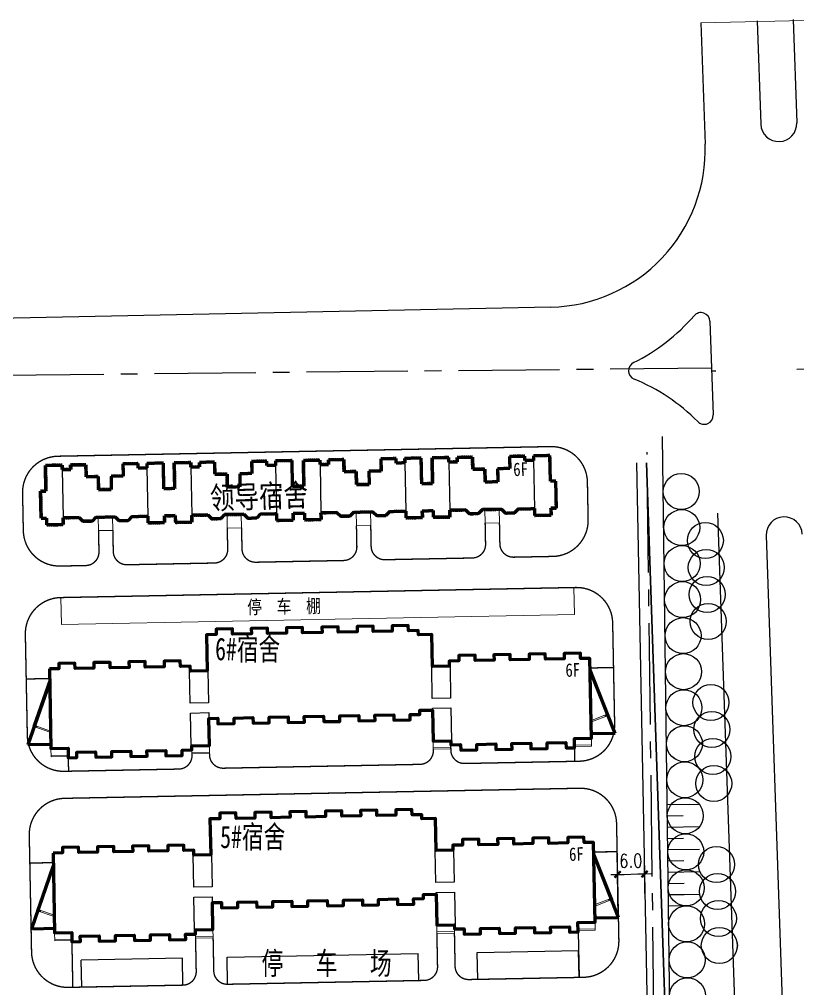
# Model space of a CAD drawing. Extents: x 60102 to 11003895, y 103457 to 3214550.
# Drawn here: x 10192224 to 10365115, y 2985858 to 3201134 of the extents above; entities that cross this region are included whole.
import ezdxf
from ezdxf.enums import TextEntityAlignment as Align

# ---------------------------------------------------------------- set-up
doc = ezdxf.new("R2010")
doc.units = 0
doc.header["$LTSCALE"] = 10
doc.header["$PDMODE"] = 96
for name, pattern in [('CENTER2', [1.125, 0.75, -0.125, 0.125, -0.125]), ('DASH', [0.35, 0.25, -0.1]), ('DOTE', [2.42, 2, -0.2, 0.02, -0.2]), ('HIDDEN', [9.525, 6.35, -3.175]), ('x-ozt-rev$0$CENTER2', [1.125, 0.75, -0.125, 0.125, -0.125]), ('x-ozt-rev$0$HIDDEN', [9.525, 6.35, -3.175])]:
    doc.linetypes.add(name, pattern=pattern)
doc.layers.get('0').update_dxf_attribs({"linetype": 'CONTINUOUS', "lineweight": 0})
doc.layers.get('DEFPOINTS').update_dxf_attribs({"linetype": 'CONTINUOUS'})
for name, color, linetype in [('01', 7, 'CONTINUOUS'), ('x-ozt-rev$0$2', 7, 'CONTINUOUS'), ('x-ozt-rev$0$ZW-景观', 253, 'CONTINUOUS'), ('x-ozt-rev$0$ZW-树', 253, 'CONTINUOUS'), ('x-ozt-rev$0$ZW-道路-中心线', 253, 'x-ozt-rev$0$CENTER2'), ('x-ozt-rev$0$ZW-道路-缘石', 253, 'CONTINUOUS'), ('x-ozt-rev$0$挡墙', 253, 'x-ozt-rev$0$HIDDEN'), ('x-ozt-rev$0$枸架', 253, 'CONTINUOUS'), ('x-ozt-rev$0$树木', 253, 'CONTINUOUS'), ('x-ozt-rev$0$细线', 253, 'CONTINUOUS'), ('ZW-字', 7, 'CONTINUOUS'), ('ZW-树', 8, 'CONTINUOUS'), ('ZW-道路-中心线', 1, 'CENTER2'), ('ZW-道路-缘石', 7, 'CONTINUOUS'), ('尺寸线', 23, 'CONTINUOUS'), ('挡墙', 6, 'HIDDEN'), ('本院设计厂区道路中心', 2, 'DOTE')]:
    doc.layers.add(name, color=color, linetype=linetype)
doc.layers.add('x-ozt-rev$0$6', color=253, linetype='CONTINUOUS', lineweight=60)
doc.layers.add('x-ozt-rev$0$粗线', color=7, linetype='CONTINUOUS', lineweight=60)
doc.styles.add('-宋体', font='')
doc.styles.add('DIM_FONT', font='SIMPLEX.shx', dxfattribs={"width": 0.8})
doc.styles.get("Standard").update_dxf_attribs({"font": 'isocp.shx', "width": 0.707, "height": 10, "bigfont": 'intecad.shx'})
doc.styles.add('x-ozt-rev$0$st', font='', dxfattribs={"width": 0.8})
doc.styles.get('-宋体').set_extended_font_data('SimSun')
doc.styles.get('x-ozt-rev$0$st').set_extended_font_data('SimSun')
doc.linetypes.add('x-ozt-rev$0$FENCELINE2', pattern='A,0.25,-0.1,[132,ltypeshp.shx,S=0.1,R=0,X=-0.1,Y=0],-0.1,1', length=1.45)
doc.dimstyles.new('DIMN1000_M', dxfattribs={"dimscale": 10, "dimtxt": 300, "dimasz": 1, "dimexe": 250, "dimexo": 300, "dimgap": 150, "dimtad": 1, "dimdec": 1, "dimlfac": 0.001, "dimzin": 0, "dimdsep": 46, "dimtxsty": 'DIM_FONT', "dimblk": '_DIMX', "dimcen": 0.09, "dimclrt": 7, "dimadec": 0, "dimazin": 0, "dimtfac": 1, "dimtdec": 0, "dimtix": 1, "dimtmove": 2, "dimatfit": 3, "dimldrblk": '_DIMX', "dimfxl": 1, "dimtolj": 1, "dimtzin": 0, "dimarcsym": 0})

# ---------------------------------------------------------------- blocks, each defined once
blk = doc.blocks.new('A')
at = {"layer": 'ZW-树', "linetype": 'Continuous'}
blk.add_circle((0, 0), 4, dxfattribs=at)
blk = doc.blocks.new('x-ozt-rev$0$A')
at = {"layer": 'x-ozt-rev$0$ZW-树', "linetype": 'Continuous'}
blk.add_circle((0, 0), 4, dxfattribs=at)
blk = doc.blocks.new('_DIMX')
blk.add_line((-150, 0), (150, 0))
at = {"const_width": 50}
blk.add_lwpolyline([(-70, -70), (70, 70)], dxfattribs=at)
blk = doc.blocks.new('*D75')
at = {"layer": 'DEFPOINTS', "color": 0, "lineweight": 0}
for p in [(10331116, 3011321), (10325211, 3006403), (10331210, 3006521)]:
    blk.add_point(p, dxfattribs=at)
at = {"layer": '尺寸线', "color": 0, "lineweight": -2}
for p, q in [((10325201, 3006903), (10325069, 3013703)), ((10331200, 3007021), (10331067, 3013820)), ((10325107, 3011203), (10325097, 3011203)), ((10325117, 3011203), (10331116, 3011321)), ((10331126, 3011321), (10331136, 3011321))]:
    blk.add_line(p, q, dxfattribs=at)
at = {"layer": '尺寸线', "color": 0, "lineweight": -2, "xscale": 10, "yscale": 10, "zscale": 10}
for p, rotation in [((10325117, 3011203), 1.119478537979459), ((10331116, 3011321), 181.1194785379794)]:
    blk.add_blockref('_DIMX', p, dxfattribs=dict(at, rotation=rotation))
at = {"layer": '尺寸线', "color": 7, "insert": (10328058, 3014261), "char_height": 3000, "attachment_point": 5, "rotation": 1.11948, "style": 'DIM_FONT'}
blk.add_mtext('\\A1;6.0 ', dxfattribs=at)

msp = doc.modelspace()

# ---------------------------------------------------------------- linework, layer by layer
at = {"color": 0, "linetype": 'ByBlock'}
for p, q in [((10315548.116, 3068944.827), (10315430.892, 3074943.682)), ((10201569.875, 3066717.57), (10201452.651, 3072716.425)), ((10201569.875, 3066717.57), (10315548.116, 3068944.827)), ((10201569.875, 3066717.57), (10315548.116, 3068944.827)), ((10201569.875, 3066717.57), (10315548.116, 3068944.827)), ((10315548.116, 3068944.827), (10201569.875, 3066717.57))]:
    msp.add_line(p, q, dxfattribs=at)
at = {"color": 0}
for p, q in [((10323224.37, 3046616.183), (10319116.219, 3057076.044)), ((10322835.464, 3046785.748), (10319133.094, 3056212.438)), ((10195246.61, 3044115.36), (10198942.988, 3054727.73)), ((10195628.595, 3044299.989), (10198959.864, 3053864.124)), ((10319344.098, 3045414.499), (10322835.464, 3046785.748)), ((10319350.348, 3045094.645), (10323224.37, 3046616.183)), ((10199177.118, 3042746.332), (10195246.61, 3044115.36)), ((10199170.867, 3043066.186), (10195628.595, 3044299.989)), ((10234430.346, 3039854.449), (10234465.514, 3038054.793)), ((10284140.856, 3040825.846), (10284176.023, 3039026.189)), ((10288057.695, 3040002.213), (10288075.279, 3039102.385)), ((10315544.173, 3039939.214), (10319353.445, 3040013.651)), ((10315550.034, 3039639.271), (10319359.307, 3039713.708)), ((10319324.139, 3041513.365), (10319359.307, 3039713.708)), ((10199247.063, 3039166.93), (10199282.23, 3037367.274)), ((10203085.642, 3037741.654), (10199276.369, 3037667.216)), ((10230548.674, 3038878.425), (10230566.258, 3037978.597)), ((10234459.652, 3038354.735), (10230560.397, 3038278.54)), ((10234465.514, 3038054.793), (10230566.258, 3037978.597)), ((10284170.162, 3039326.132), (10288069.418, 3039402.328)), ((10284176.023, 3039026.189), (10288075.279, 3039102.385)), ((10203091.503, 3037441.711), (10199282.23, 3037367.274)), ((10324023.448, 3005723.99), (10319915.296, 3016183.851)), ((10323634.542, 3005893.554), (10319932.172, 3015320.245)), ((10196045.688, 3003223.167), (10199742.066, 3013835.537)), ((10196427.672, 3003407.796), (10199758.941, 3012971.931)), ((10320143.175, 3004522.306), (10323634.542, 3005893.554)), ((10320149.425, 3004202.452), (10324023.448, 3005723.99)), ((10199976.195, 3001854.138), (10196045.688, 3003223.167)), ((10199969.945, 3002173.992), (10196427.672, 3003407.796)), ((10235229.424, 2998962.256), (10235264.591, 2997162.599)), ((10284939.933, 2999933.653), (10284975.101, 2998133.996)), ((10288856.773, 2999110.02), (10288874.356, 2998210.192)), ((10316343.25, 2999047.021), (10320152.523, 2999121.458)), ((10316349.111, 2998747.078), (10320158.384, 2998821.515)), ((10320123.217, 3000621.172), (10320158.384, 2998821.515)), ((10200046.14, 2998274.737), (10200081.308, 2996475.08)), ((10203884.719, 2996849.46), (10200075.446, 2996775.023)), ((10231347.752, 2997986.232), (10231365.335, 2997086.404)), ((10235258.73, 2997462.542), (10231359.474, 2997386.347)), ((10235264.591, 2997162.599), (10231365.335, 2997086.404)), ((10284969.239, 2998433.939), (10288868.495, 2998510.135)), ((10284975.101, 2998133.996), (10288874.356, 2998210.192)), ((10203890.58, 2996549.518), (10200081.308, 2996475.08))]:
    msp.add_line(p, q, dxfattribs=at)
for points in [[(10267043.617, 3091701.522), (10270223.01, 3091763.651), (10270281.622, 3088764.223), (10267102.229, 3088702.095)], [(10298817.551, 3092322.419), (10295638.158, 3092260.29), (10295696.77, 3089260.863), (10298876.163, 3089322.991)], [(10209754.554, 3090582.032), (10212933.947, 3090644.161), (10212992.559, 3087644.734), (10209813.166, 3087582.605)], [(10238349.095, 3091140.8), (10241528.488, 3091202.929), (10241587.1, 3088203.502), (10238407.707, 3088141.373)]]:
    msp.add_lwpolyline(points, close=True, dxfattribs=at)
at = {"layer": '01', "lineweight": 0}
msp.add_line((10343645.81, 3200378.388), (10376724.573, 3201133.741), dxfattribs=at)
at = {"layer": 'x-ozt-rev$0$2', "color": 0}
msp.add_line((10329332.05, 3102627.099), (10332047.868, 2963647.09), dxfattribs=at)
at = {"layer": 'x-ozt-rev$0$2', "color": 0, "const_width": 300}
for points in [[(10310257.604, 3106248.585), (10200778.19, 3104109.24)], [(10318576.464, 3090007.988), (10318412.376, 3098406.386)], [(10192936.016, 3095954.468), (10193100.13, 3087556.071)], [(10295696.77, 3089260.863), (10295788.596, 3084561.76)], [(10298876.163, 3089322.991), (10298967.989, 3084623.888)], [(10209813.166, 3087582.605), (10209904.992, 3082883.502)], [(10212992.559, 3087644.734), (10213084.385, 3082945.631)], [(10238407.707, 3088141.373), (10238499.533, 3083442.27)], [(10241587.1, 3088203.502), (10241678.926, 3083504.399)], [(10267102.229, 3088702.095), (10267194.055, 3084002.992)], [(10270281.622, 3088764.223), (10270373.448, 3084065.12)], [(10264253.239, 3080944.952), (10244736.965, 3080563.583)], [(10292847.78, 3081503.72), (10273431.487, 3081124.305)], [(10310734.289, 3081853.242), (10302026.028, 3081683.073)], [(10206964.176, 3079825.462), (10201254.901, 3079713.897)], [(10235558.717, 3080384.23), (10216142.424, 3080004.815)], [(10315870.173, 3074952.266), (10201391.663, 3072715.233)], [(10324024.945, 3067110.092), (10324466.489, 3044514.406)], [(10193549.488, 3064560.461), (10193991.032, 3041964.775)], [(10319116.219, 3057076.044), (10324219.072, 3057175.759)], [(10198942.988, 3054727.73), (10193743.616, 3054626.129)], [(10319293.136, 3042411.289), (10324505.563, 3042514.787)], [(10199229.479, 3040066.758), (10194030.107, 3039965.157)], [(10288057.695, 3040002.213), (10288081.14, 3038802.442)], [(10230566.258, 3037978.597), (10230572.119, 3037678.654)], [(10234465.514, 3038054.793), (10234471.375, 3037754.85)], [(10284176.023, 3039026.189), (10284181.885, 3038726.247)], [(10315555.895, 3039339.328), (10315614.507, 3036339.901)], [(10203097.364, 3037141.768), (10203155.976, 3034142.341)], [(10281241.069, 3035668.207), (10237529.414, 3034814.035)], [(10316624.314, 3036359.634), (10291139.18, 3035861.627)], [(10227631.304, 3034620.615), (10202145.804, 3034122.601)], [(10316741.538, 3030360.779), (10202263.028, 3028123.746)], [(10324896.31, 3022518.605), (10325018.149, 3016283.566)], [(10194420.854, 3019968.974), (10194542.693, 3013733.936)], [(10319819.142, 3016181.972), (10325018.149, 3016283.566)], [(10325018.149, 3016283.566), (10325404.288, 2996523.209)], [(10199618.261, 3013845.134), (10194542.693, 3013733.936)], [(10194542.693, 3013733.936), (10194928.832, 2993973.579)], [(10320105.633, 3001521), (10325304.641, 3001622.594)], [(10200028.557, 2999174.565), (10194829.184, 2999072.964)], [(10231365.335, 2997086.404), (10231509.919, 2989687.458)], [(10235264.591, 2997162.599), (10235409.174, 2989763.654)], [(10284975.101, 2998133.996), (10285119.684, 2990735.05)], [(10288874.356, 2998210.192), (10289018.94, 2990811.246)], [(10203896.442, 2996249.575), (10204093.776, 2986151.144)], [(10292076.979, 2987870.43), (10317562.114, 2988368.437)], [(10203083.604, 2986131.404), (10228569.103, 2986629.418)], [(10238467.214, 2986822.838), (10282178.869, 2987677.011)]]:
    msp.add_lwpolyline(points, dxfattribs=at)
for points in [[(10318412.376, 3098406.386, 0.4142144868), (10310257.604, 3106248.585)], [(10200778.19, 3104109.24, 0.4142135624), (10192936.016, 3095954.468)], [(10310734.289, 3081853.242, 0.4142126379), (10318576.464, 3090007.988)], [(10193100.13, 3087556.071, 0.4142135624), (10201254.901, 3079713.897)], [(10206964.176, 3079825.462, 0.4142135624), (10209904.992, 3082883.502)], [(10213084.385, 3082945.631, 0.4142135624), (10216142.424, 3080004.815)], [(10235558.717, 3080384.23, 0.4142135624), (10238499.533, 3083442.27)], [(10241678.926, 3083504.399, 0.4142135624), (10244736.965, 3080563.583)], [(10264253.239, 3080944.952, 0.4142135624), (10267194.055, 3084002.992)], [(10270373.448, 3084065.12, 0.4142135624), (10273431.487, 3081124.305)], [(10292847.78, 3081503.72, 0.4142135624), (10295788.596, 3084561.76)], [(10298967.989, 3084623.888, 0.4142135624), (10302026.028, 3081683.073)], [(10324024.945, 3067110.092, 0.4142135624), (10315870.173, 3074952.266)], [(10201391.663, 3072715.233, 0.4142135624), (10193549.488, 3064560.461)], [(10316624.314, 3036359.634, 0.4142135624), (10324466.489, 3044514.406)], [(10193991.032, 3041964.775, 0.4142135624), (10202145.804, 3034122.601)], [(10227631.304, 3034620.615, 0.4142135624), (10230572.119, 3037678.654)], [(10234471.375, 3037754.85, 0.4142135624), (10237529.414, 3034814.035)], [(10281241.069, 3035668.207, 0.4142135624), (10284181.885, 3038726.247)], [(10288081.14, 3038802.442, 0.4142135624), (10291139.18, 3035861.627)], [(10324896.31, 3022518.605, 0.4142135624), (10316741.538, 3030360.779)], [(10324896.31, 3022518.605, 0.4142135624), (10316741.538, 3030360.779)], [(10202263.028, 3028123.746, 0.4142135624), (10194420.854, 3019968.974)], [(10317562.114, 2988368.437, 0.4142135624), (10325404.288, 2996523.209)], [(10194928.832, 2993973.579, 0.4142135624), (10203083.604, 2986131.404)], [(10282178.869, 2987677.011, 0.4142135624), (10285119.684, 2990735.05)], [(10289018.94, 2990811.246, 0.4142135624), (10292076.979, 2987870.43)], [(10228569.103, 2986629.418, 0.4142135624), (10231509.919, 2989687.458)], [(10235409.174, 2989763.654, 0.4142135624), (10238467.214, 2986822.838)]]:
    msp.add_lwpolyline(points, format="xyb", dxfattribs=at)
at = {"layer": 'x-ozt-rev$0$6', "color": 0, "linetype": 'x-ozt-rev$0$FENCELINE2', "lineweight": 30, "ltscale": 300}
msp.add_line((10336136.046, 2968727.932), (10331511.013, 3102674.422), dxfattribs=at)
at = {"layer": 'x-ozt-rev$0$ZW-景观', "color": 0, "linetype": 'Continuous'}
msp.add_line((10337742.324, 2896758.283), (10335115.721, 3108521.256), dxfattribs=at)
at = {"layer": 'x-ozt-rev$0$ZW-道路-中心线', "color": 0, "ltscale": 3000}
msp.add_line((10334502.181, 2875786.268), (10331659.399, 3104978.116), dxfattribs=at)
at = {"layer": 'x-ozt-rev$0$ZW-道路-缘石', "color": 0}
msp.add_line((10354430.308, 2888082.666), (10347407.653, 3091470.899), dxfattribs=at)
at = {"layer": 'x-ozt-rev$0$挡墙', "color": 0, "linetype": 'Continuous'}
for p, q in [((10343130.284, 3026763.401), (10336131.241, 3026647.667)), ((10339672.096, 3024205.876), (10336172.574, 3024148.009)), ((10343212.951, 3021764.085), (10336213.908, 3021648.351)), ((10339754.763, 3019206.559), (10336255.241, 3019148.692)), ((10343295.618, 3016764.768), (10336296.575, 3016649.034)), ((10339837.43, 3014207.243), (10336337.909, 3014149.376)), ((10343378.285, 3011765.452), (10336379.242, 3011649.717)), ((10339920.097, 3009207.926), (10336420.576, 3009150.059)), ((10343460.953, 3006766.135), (10336461.909, 3006650.401)), ((10340002.765, 3004208.61), (10336503.243, 3004150.743))]:
    msp.add_line(p, q, dxfattribs=at)
at = {"layer": 'x-ozt-rev$0$挡墙', "color": 0, "linetype": 'Continuous', "const_width": 200, "flags": 128}
msp.add_lwpolyline([(10337742.324, 2896758.283), (10335696.453, 3061701.323)], dxfattribs=at)
at = {"layer": 'x-ozt-rev$0$枸架', "color": 0}
for p, q in [((10259016.06, 3102246.698), (10259225.11, 3091548.74)), ((10277832.468, 3102614.39), (10278041.518, 3091916.433)), ((10287610.601, 3102805.466), (10287819.651, 3092107.508)), ((10306427.009, 3103173.158), (10306636.059, 3092475.201)), ((10201726.997, 3101127.208), (10201936.047, 3090429.25)), ((10220543.405, 3101494.901), (10220752.455, 3090796.943)), ((10230321.538, 3101685.976), (10230530.588, 3090988.018)), ((10249137.946, 3102053.669), (10249346.996, 3091355.711))]:
    msp.add_line(p, q, dxfattribs=at)
for points in [[(10283816.927, 3057402.681), (10287896.148, 3057482.394), (10288034.473, 3050403.745), (10283955.251, 3050324.033)], [(10230027.196, 3056351.572), (10234106.417, 3056431.284), (10234244.742, 3049352.636), (10230165.52, 3049272.923)], [(10230208.502, 3047073.343), (10234287.724, 3047153.056), (10234430.346, 3039854.449), (10230351.125, 3039774.737)], [(10283998.234, 3048124.452), (10288077.455, 3048204.165), (10288220.077, 3040905.558), (10284140.856, 3040825.846)], [(10284616.004, 3016510.488), (10288695.226, 3016590.2), (10288833.55, 3009511.552), (10284754.329, 3009431.839)], [(10230826.273, 3015459.379), (10234905.494, 3015539.091), (10235043.819, 3008460.443), (10230964.598, 3008380.73)], [(10231007.58, 3006181.15), (10235086.801, 3006260.863), (10235229.424, 2998962.256), (10231150.202, 2998882.544)], [(10284797.311, 3007232.259), (10288876.532, 3007311.972), (10289019.155, 3000013.365), (10284939.933, 2999933.653)]]:
    msp.add_lwpolyline(points, close=True, dxfattribs=at)
at = {"layer": 'x-ozt-rev$0$树木', "color": 0}
for p, q in [((10325018.149, 3016283.566), (10319819.142, 3016181.972)), ((10319819.142, 3016181.972), (10324023.448, 3005723.99)), ((10325271.304, 3001726.157), (10325018.149, 3016283.566)), ((10324023.448, 3005723.99), (10323744.213, 3005614.319)), ((10323744.213, 3005614.319), (10325271.304, 3001726.157))]:
    msp.add_line(p, q, dxfattribs=at)
at = {"layer": 'x-ozt-rev$0$粗线', "color": 0}
for p, q in [((10198018.164, 3102054.924), (10201707.46, 3102127.017)), ((10201707.46, 3102127.017), (10201726.997, 3101127.208)), ((10203617.095, 3102164.333), (10207006.448, 3102230.565)), ((10203636.633, 3101164.524), (10203617.095, 3102164.333)), ((10207006.448, 3102230.565), (10207059.199, 3099531.08)), ((10215224.879, 3102391.162), (10218614.232, 3102457.393)), ((10215224.879, 3102391.162), (10215277.63, 3099691.677)), ((10218633.77, 3101457.584), (10218614.232, 3102457.393)), ((10224213.163, 3102566.803), (10220523.868, 3102494.71)), ((10220523.868, 3102494.71), (10220543.405, 3101494.901)), ((10224324.526, 3096867.891), (10224213.163, 3102566.803)), ((10226612.705, 3102613.692), (10230302.001, 3102685.785)), ((10226724.068, 3096914.78), (10226612.705, 3102613.692)), ((10230302.001, 3102685.785), (10230321.538, 3101685.976)), ((10235600.989, 3102789.333), (10232211.636, 3102723.101)), ((10232231.174, 3101723.292), (10232211.636, 3102723.101)), ((10235600.989, 3102789.333), (10235653.74, 3100089.848)), ((10243819.42, 3102949.93), (10247208.773, 3103016.161)), ((10243819.42, 3102949.93), (10243872.171, 3100250.445)), ((10247228.311, 3102016.352), (10247208.773, 3103016.161)), ((10252807.704, 3103125.571), (10249118.409, 3103053.478)), ((10249118.409, 3103053.478), (10249137.946, 3102053.669)), ((10252919.067, 3097426.659), (10252807.704, 3103125.571)), ((10255307.227, 3103174.414), (10258996.523, 3103246.507)), ((10255418.59, 3097475.502), (10255307.227, 3103174.414)), ((10258996.523, 3103246.507), (10259016.06, 3102246.698)), ((10259016.06, 3102246.698), (10260925.696, 3102284.014)), ((10260906.158, 3103283.823), (10264295.511, 3103350.055)), ((10260925.696, 3102284.014), (10260906.158, 3103283.823)), ((10264295.511, 3103350.055), (10264348.262, 3100650.57)), ((10272513.942, 3103510.652), (10275903.295, 3103576.883)), ((10272513.942, 3103510.652), (10272566.693, 3100811.167)), ((10275922.833, 3102577.074), (10275903.295, 3103576.883)), ((10277832.468, 3102614.39), (10275922.833, 3102577.074)), ((10281502.226, 3103686.292), (10277812.931, 3103614.2)), ((10277812.931, 3103614.2), (10277832.468, 3102614.39)), ((10281613.589, 3097987.38), (10281502.226, 3103686.292)), ((10283901.768, 3103733.182), (10287591.064, 3103805.275)), ((10284013.131, 3098034.27), (10283901.768, 3103733.182)), ((10287591.064, 3103805.275), (10287610.601, 3102805.466)), ((10287610.601, 3102805.466), (10289520.237, 3102842.782)), ((10289500.699, 3103842.591), (10292890.052, 3103908.823)), ((10289520.237, 3102842.782), (10289500.699, 3103842.591)), ((10292890.052, 3103908.823), (10292942.803, 3101209.338)), ((10301108.483, 3104069.42), (10304497.836, 3104135.651)), ((10301108.483, 3104069.42), (10301161.234, 3101369.935)), ((10304517.374, 3103135.842), (10304497.836, 3104135.651)), ((10306427.009, 3103173.158), (10304517.374, 3103135.842)), ((10310096.767, 3104245.06), (10306407.472, 3104172.968)), ((10306407.472, 3104172.968), (10306427.009, 3103173.158)), ((10310208.13, 3098546.148), (10310096.767, 3104245.06)), ((10198129.527, 3096356.012), (10198018.164, 3102054.924)), ((10201726.997, 3101127.208), (10203636.633, 3101164.524)), ((10220543.405, 3101494.901), (10218633.77, 3101457.584)), ((10230321.538, 3101685.976), (10232231.174, 3101723.292)), ((10235653.74, 3100089.848), (10238353.225, 3100142.599)), ((10238353.225, 3100142.599), (10238410.078, 3097233.155)), ((10243872.171, 3100250.445), (10241172.687, 3100197.694)), ((10241172.687, 3100197.694), (10241229.54, 3097288.25)), ((10249137.946, 3102053.669), (10247228.311, 3102016.352)), ((10264348.262, 3100650.57), (10267047.747, 3100703.321)), ((10267047.747, 3100703.321), (10267104.6, 3097793.876)), ((10272566.693, 3100811.167), (10269867.208, 3100758.416)), ((10269867.208, 3100758.416), (10269924.062, 3097848.972)), ((10292942.803, 3101209.338), (10295642.288, 3101262.089)), ((10295642.288, 3101262.089), (10295699.141, 3098352.644)), ((10301161.234, 3101369.935), (10298461.75, 3101317.184)), ((10298461.75, 3101317.184), (10298518.603, 3098407.74)), ((10207059.199, 3099531.08), (10209758.684, 3099583.831)), ((10209758.684, 3099583.831), (10209815.537, 3096674.386)), ((10215277.63, 3099691.677), (10212578.145, 3099638.926)), ((10212578.145, 3099638.926), (10212634.999, 3096729.482)), ((10267104.6, 3097793.876), (10269924.062, 3097848.972)), ((10281613.589, 3097987.38), (10284013.131, 3098034.27)), ((10298518.603, 3098407.74), (10295699.141, 3098352.644)), ((10311407.901, 3098569.593), (10310208.13, 3098546.148)), ((10311525.125, 3092570.738), (10311407.901, 3098569.593)), ((10196929.756, 3096332.567), (10198129.527, 3096356.012)), ((10197046.98, 3090333.713), (10196929.756, 3096332.567)), ((10209815.537, 3096674.386), (10212634.999, 3096729.482)), ((10226724.068, 3096914.78), (10224324.526, 3096867.891)), ((10241229.54, 3097288.25), (10238410.078, 3097233.155)), ((10252919.067, 3097426.659), (10255418.59, 3097475.502)), ((10253036.291, 3091427.804), (10255535.814, 3091476.647)), ((10253036.291, 3091427.804), (10253065.597, 3089928.09)), ((10255535.814, 3091476.647), (10255565.12, 3089976.933)), ((10262766.738, 3091617.947), (10259225.11, 3091548.74)), ((10259225.11, 3091548.74), (10259254.416, 3090049.026)), ((10262766.738, 3091617.947), (10263643.376, 3090774.913)), ((10266501.416, 3091690.927), (10265658.383, 3090814.289)), ((10266501.416, 3091690.927), (10270765.211, 3091774.246)), ((10270765.211, 3091774.246), (10271641.849, 3090931.212)), ((10274499.889, 3091847.225), (10273656.856, 3090970.588)), ((10274499.889, 3091847.225), (10278041.518, 3091916.433)), ((10278041.518, 3091916.433), (10278070.824, 3090416.719)), ((10281730.813, 3091988.526), (10284130.355, 3092035.415)), ((10281730.813, 3091988.526), (10281760.119, 3090488.812)), ((10284130.355, 3092035.415), (10284159.661, 3090535.701)), ((10291361.279, 3092176.715), (10287819.651, 3092107.508)), ((10287819.651, 3092107.508), (10287848.957, 3090607.794)), ((10291361.279, 3092176.715), (10292237.917, 3091333.681)), ((10294252.924, 3091373.057), (10292237.917, 3091333.681)), ((10295095.957, 3092249.695), (10294252.924, 3091373.057)), ((10299359.752, 3092333.014), (10295095.957, 3092249.695)), ((10299359.752, 3092333.014), (10300236.39, 3091489.98)), ((10300236.39, 3091489.98), (10302251.397, 3091529.356)), ((10303094.43, 3092405.994), (10302251.397, 3091529.356)), ((10303094.43, 3092405.994), (10306636.059, 3092475.201)), ((10306636.059, 3092475.201), (10306665.365, 3090975.487)), ((10311525.125, 3092570.738), (10310325.354, 3092547.294)), ((10310325.354, 3092547.294), (10310354.66, 3091047.58)), ((10197046.98, 3090333.713), (10198246.751, 3090357.157)), ((10198246.751, 3090357.157), (10198276.057, 3088857.444)), ((10205477.675, 3090498.457), (10201936.047, 3090429.25)), ((10201936.047, 3090429.25), (10201965.353, 3088929.536)), ((10205477.675, 3090498.457), (10206354.313, 3089655.424)), ((10208369.319, 3089694.799), (10206354.313, 3089655.424)), ((10209212.353, 3090571.437), (10208369.319, 3089694.799)), ((10209212.353, 3090571.437), (10213476.148, 3090654.756)), ((10213476.148, 3090654.756), (10214352.786, 3089811.722)), ((10214352.786, 3089811.722), (10216367.792, 3089851.098)), ((10217210.826, 3090727.736), (10216367.792, 3089851.098)), ((10217210.826, 3090727.736), (10220752.455, 3090796.943)), ((10220752.455, 3090796.943), (10220781.761, 3089297.229)), ((10224471.056, 3089369.322), (10220781.761, 3089297.229)), ((10226841.292, 3090915.925), (10224441.75, 3090869.036)), ((10224441.75, 3090869.036), (10224471.056, 3089369.322)), ((10226841.292, 3090915.925), (10226870.598, 3089416.212)), ((10230559.894, 3089488.304), (10226870.598, 3089416.212)), ((10234072.216, 3091057.225), (10230530.588, 3090988.018)), ((10230530.588, 3090988.018), (10230559.894, 3089488.304)), ((10234072.216, 3091057.225), (10234948.854, 3090214.192)), ((10236963.861, 3090253.567), (10234948.854, 3090214.192)), ((10237806.894, 3091130.205), (10236963.861, 3090253.567)), ((10242070.689, 3091213.524), (10237806.894, 3091130.205)), ((10242070.689, 3091213.524), (10242947.327, 3090370.49)), ((10242947.327, 3090370.49), (10244962.334, 3090409.866)), ((10245805.367, 3091286.504), (10244962.334, 3090409.866)), ((10245805.367, 3091286.504), (10249346.996, 3091355.711)), ((10249346.996, 3091355.711), (10249376.302, 3089855.997)), ((10253065.597, 3089928.09), (10249376.302, 3089855.997)), ((10259254.416, 3090049.026), (10255565.12, 3089976.933)), ((10265658.383, 3090814.289), (10263643.376, 3090774.913)), ((10271641.849, 3090931.212), (10273656.856, 3090970.588)), ((10281760.119, 3090488.812), (10278070.824, 3090416.719)), ((10287848.957, 3090607.794), (10284159.661, 3090535.701)), ((10310354.66, 3091047.58), (10306665.365, 3090975.487)), ((10201965.353, 3088929.536), (10198276.057, 3088857.444)), ((10319133.094, 3056212.438), (10324472.226, 3042618.35)), ((10194155.891, 3040071.829), (10198959.864, 3053864.124)), ((10322835.464, 3046785.748), (10322556.229, 3046676.077)), ((10322665.894, 3046396.857), (10322556.229, 3046676.077)), ((10322945.135, 3046506.512), (10322665.894, 3046396.857)), ((10322945.135, 3046506.512), (10322835.464, 3046785.748)), ((10195530.116, 3044016.613), (10195628.779, 3044299.925)), ((10195813.229, 3043918.02), (10195530.116, 3044016.613)), ((10195628.779, 3044299.925), (10195911.892, 3044201.332)), ((10195911.892, 3044201.332), (10195813.229, 3043918.02)), ((10324192.991, 3042508.679), (10319402.71, 3042415.072)), ((10324362.379, 3042897.498), (10324083.336, 3042787.921)), ((10324083.336, 3042787.921), (10324193.006, 3042508.685)), ((10324472.226, 3042618.35), (10324192.991, 3042508.679)), ((10324193.006, 3042508.685), (10324472.029, 3042618.272)), ((10324472.035, 3042618.257), (10324362.379, 3042897.498)), ((10194439.198, 3039973.151), (10194155.891, 3040071.829)), ((10194156.085, 3040071.744), (10194254.748, 3040355.056)), ((10194439.198, 3039973.151), (10194156.085, 3040071.744)), ((10194254.748, 3040355.056), (10194537.861, 3040256.463)), ((10194537.861, 3040256.463), (10194439.198, 3039973.151)), ((10199229.479, 3040066.758), (10194439.198, 3039973.151)), ((10319932.172, 3015320.245), (10325271.304, 3001726.157)), ((10194954.969, 2999179.636), (10199758.941, 3012971.931)), ((10323634.542, 3005893.554), (10323355.307, 3005783.884)), ((10323464.971, 3005504.664), (10323355.307, 3005783.884)), ((10323744.213, 3005614.319), (10323464.971, 3005504.664)), ((10323744.213, 3005614.319), (10323634.542, 3005893.554)), ((10196329.194, 3003124.42), (10196427.856, 3003407.732)), ((10196612.306, 3003025.827), (10196329.194, 3003124.42)), ((10196427.856, 3003407.732), (10196710.969, 3003309.139)), ((10196710.969, 3003309.139), (10196612.306, 3003025.827)), ((10324992.068, 3001616.486), (10320201.787, 3001522.879)), ((10325161.457, 3002005.305), (10324882.413, 3001895.727)), ((10324882.413, 3001895.727), (10324992.084, 3001616.492)), ((10325271.304, 3001726.157), (10324992.068, 3001616.486)), ((10324992.084, 3001616.492), (10325271.106, 3001726.079)), ((10325271.112, 3001726.064), (10325161.457, 3002005.305)), ((10195238.275, 2999080.958), (10194954.969, 2999179.636)), ((10194955.162, 2999179.551), (10195053.825, 2999462.863)), ((10195238.275, 2999080.958), (10194955.162, 2999179.551)), ((10195053.825, 2999462.863), (10195336.938, 2999364.27)), ((10195336.938, 2999364.27), (10195238.275, 2999080.958)), ((10200028.557, 2999174.565), (10195238.275, 2999080.958))]:
    msp.add_line(p, q, dxfattribs=at)
at = {"layer": 'x-ozt-rev$0$粗线', "color": 0, "linetype": 'DASH'}
msp.add_lwpolyline([(10311407.901, 3098569.593), (10310208.13, 3098546.148), (10310096.767, 3104245.06), (10306407.472, 3104172.968), (10306427.009, 3103173.158), (10304517.374, 3103135.842), (10304497.836, 3104135.651), (10301108.483, 3104069.42), (10301161.234, 3101369.935), (10298461.75, 3101317.184), (10298518.603, 3098407.74), (10295699.141, 3098352.644), (10295642.288, 3101262.089), (10292942.803, 3101209.338), (10292890.052, 3103908.823), (10289500.699, 3103842.591), (10289520.237, 3102842.782), (10287610.601, 3102805.466), (10287591.064, 3103805.275), (10283901.768, 3103733.182), (10284013.131, 3098034.27), (10281613.589, 3097987.38), (10281502.226, 3103686.292), (10277812.931, 3103614.2), (10277832.468, 3102614.39), (10275922.833, 3102577.074), (10275903.295, 3103576.883), (10272513.942, 3103510.652), (10272566.693, 3100811.167), (10269867.208, 3100758.416), (10269924.062, 3097848.972), (10267104.6, 3097793.876), (10267047.747, 3100703.321), (10264348.262, 3100650.57), (10264295.511, 3103350.055), (10260906.158, 3103283.823), (10260925.696, 3102284.014), (10259016.06, 3102246.698), (10258996.523, 3103246.507), (10255307.227, 3103174.414), (10255418.59, 3097475.502), (10252919.067, 3097426.659), (10252807.704, 3103125.571), (10249118.409, 3103053.478), (10249137.946, 3102053.669), (10247228.311, 3102016.352), (10247208.773, 3103016.161), (10243819.42, 3102949.93), (10243872.171, 3100250.445), (10241172.687, 3100197.694), (10241229.54, 3097288.25), (10238410.078, 3097233.155), (10238353.225, 3100142.599), (10235653.74, 3100089.848), (10235600.989, 3102789.333), (10232211.636, 3102723.101), (10232231.174, 3101723.292), (10230321.538, 3101685.976), (10230302.001, 3102685.785), (10226612.705, 3102613.692), (10226724.068, 3096914.78), (10224324.526, 3096867.891), (10224213.163, 3102566.803), (10220523.868, 3102494.71), (10220543.405, 3101494.901), (10218633.77, 3101457.584), (10218614.232, 3102457.393), (10215224.879, 3102391.162), (10215277.63, 3099691.677), (10212578.145, 3099638.926), (10212634.999, 3096729.482), (10209815.537, 3096674.386), (10209758.684, 3099583.831), (10207059.199, 3099531.08), (10207006.448, 3102230.565), (10203617.095, 3102164.333), (10203636.633, 3101164.524), (10201726.997, 3101127.208), (10201707.46, 3102127.017), (10198018.164, 3102054.924), (10198129.527, 3096356.012), (10196929.756, 3096332.567), (10197046.98, 3090333.713), (10198246.751, 3090357.157), (10198276.057, 3088857.444), (10201965.353, 3088929.536), (10201936.047, 3090429.25), (10205477.675, 3090498.457), (10206354.313, 3089655.424), (10208369.319, 3089694.799), (10209212.353, 3090571.437), (10213476.148, 3090654.756), (10214352.786, 3089811.722), (10216367.792, 3089851.098), (10217210.826, 3090727.736), (10220752.455, 3090796.943), (10220781.761, 3089297.229), (10224471.056, 3089369.322), (10224441.75, 3090869.036), (10226841.292, 3090915.925), (10226870.598, 3089416.212), (10230559.894, 3089488.304), (10230530.588, 3090988.018), (10234072.216, 3091057.225), (10234948.854, 3090214.192), (10236963.861, 3090253.567), (10237806.894, 3091130.205), (10242070.689, 3091213.524), (10242947.327, 3090370.49), (10244962.334, 3090409.866), (10245805.367, 3091286.504), (10249346.996, 3091355.711), (10249376.302, 3089855.997), (10253065.597, 3089928.09), (10253036.291, 3091427.804), (10255535.814, 3091476.647), (10255565.12, 3089976.933), (10259254.416, 3090049.026), (10259225.11, 3091548.74), (10262766.738, 3091617.947), (10263643.376, 3090774.913), (10265658.383, 3090814.289), (10266501.416, 3091690.927), (10270765.211, 3091774.246), (10271641.849, 3090931.212), (10273656.856, 3090970.588), (10274499.889, 3091847.225), (10278041.518, 3091916.433), (10278070.824, 3090416.719), (10281760.119, 3090488.812), (10281730.813, 3091988.526), (10284130.355, 3092035.415), (10284159.661, 3090535.701), (10287848.957, 3090607.794), (10287819.651, 3092107.508), (10291361.279, 3092176.715), (10292237.917, 3091333.681), (10294252.924, 3091373.057), (10295095.957, 3092249.695), (10299359.752, 3092333.014), (10300236.39, 3091489.98), (10302251.397, 3091529.356), (10303094.43, 3092405.994), (10306636.059, 3092475.201), (10306665.365, 3090975.487), (10310354.66, 3091047.58), (10310325.354, 3092547.294), (10311525.125, 3092570.738)], close=True, dxfattribs=at)
at = {"layer": 'x-ozt-rev$0$粗线', "color": 0}
for points in [[(10198901.252, 3056863.552), (10199247.063, 3039166.93), (10203056.336, 3039241.367), (10203097.364, 3037141.768), (10204987.004, 3037178.693), (10204963.559, 3038378.464), (10209162.757, 3038460.521), (10209186.202, 3037260.75), (10212785.515, 3037331.085), (10212762.07, 3038530.856), (10216961.268, 3038612.912), (10216984.713, 3037413.141), (10220584.026, 3037483.476), (10220560.581, 3038683.247), (10224759.779, 3038765.304), (10224783.224, 3037565.533), (10228382.538, 3037635.867), (10228359.093, 3038835.638), (10230548.674, 3038878.425), (10230531.091, 3039778.253), (10234430.346, 3039854.449), (10234313.122, 3045853.304), (10236322.739, 3045892.574), (10236346.183, 3044692.803), (10239945.496, 3044763.137), (10239922.051, 3045962.908), (10244121.25, 3046044.965), (10244144.695, 3044845.194), (10247744.007, 3044915.529), (10247720.562, 3046115.299), (10251919.761, 3046197.356), (10251943.206, 3044997.586), (10255542.518, 3045067.92), (10255519.074, 3046267.691), (10259818.253, 3046351.702), (10259841.698, 3045151.931), (10263441.011, 3045222.265), (10263417.566, 3046422.036), (10267616.764, 3046504.092), (10267640.209, 3045304.322), (10271239.522, 3045374.656), (10271216.077, 3046574.427), (10275415.275, 3046656.484), (10275438.72, 3045456.713), (10279038.033, 3045527.048), (10279014.588, 3046726.818), (10281204.17, 3046769.605), (10281186.587, 3047669.433), (10284006.048, 3047724.529), (10284140.856, 3040825.846), (10288040.112, 3040902.041), (10288057.695, 3040002.213), (10290247.277, 3040045), (10290270.722, 3038845.229), (10293870.035, 3038915.564), (10293846.59, 3040115.334), (10298045.788, 3040197.391), (10298069.233, 3038997.62), (10301668.546, 3039067.954), (10301645.101, 3040267.725), (10305844.299, 3040349.782), (10305867.745, 3039150.012), (10309467.057, 3039220.346), (10309443.613, 3040420.116), (10313642.811, 3040502.173), (10313666.256, 3039302.403), (10315555.895, 3039339.328), (10315514.867, 3041438.928), (10319324.139, 3041513.365), (10318978.328, 3059209.986), (10316878.729, 3059168.958), (10316855.285, 3060368.729), (10313255.972, 3060298.395), (10313279.416, 3059098.624), (10309080.218, 3059016.567), (10309056.773, 3060216.338), (10305457.46, 3060146.003), (10305480.905, 3058946.233), (10301281.707, 3058864.176), (10301258.262, 3060063.946), (10297658.949, 3059993.612), (10297682.394, 3058793.841), (10293483.196, 3058711.785), (10293459.751, 3059911.555), (10289860.438, 3059841.221), (10289883.883, 3058641.45), (10287694.301, 3058598.663), (10287716.183, 3057478.877), (10283996.893, 3057406.198), (10283857.787, 3064524.839), (10280858.359, 3064466.227), (10280840.776, 3065366.055), (10278651.194, 3065323.268), (10278627.749, 3066523.039), (10275028.562, 3066446.285), (10275051.881, 3065252.934), (10270852.808, 3065164.457), (10270829.363, 3066364.228), (10267229.925, 3066300.314), (10267253.37, 3065100.543), (10263054.171, 3065018.486), (10263030.727, 3066218.257), (10259431.413, 3066147.922), (10259454.859, 3064948.151), (10255155.679, 3064864.141), (10255132.233, 3066063.912), (10251532.922, 3065993.577), (10251556.367, 3064793.806), (10247357.168, 3064711.749), (10247333.723, 3065911.52), (10243734.41, 3065841.186), (10243757.856, 3064641.415), (10239558.656, 3064559.358), (10239535.212, 3065759.129), (10235935.899, 3065688.795), (10235959.344, 3064489.024), (10233769.762, 3064446.237), (10233926.452, 3056427.768), (10230207.162, 3056355.089), (10230185.28, 3057474.875), (10227995.698, 3057432.089), (10227972.253, 3058631.859), (10224372.94, 3058561.525), (10224396.385, 3057361.754), (10220197.187, 3057279.697), (10220173.742, 3058479.468), (10216574.429, 3058409.133), (10216597.874, 3057209.363), (10212398.675, 3057127.306), (10212375.231, 3058327.077), (10208775.918, 3058256.742), (10208799.362, 3057056.972), (10204600.164, 3056974.915), (10204576.719, 3058174.686), (10200977.406, 3058104.351), (10201000.851, 3056904.58), (10198901.252, 3056863.552)], [(10199700.329, 3015971.358), (10200046.14, 2998274.737), (10203855.413, 2998349.174), (10203896.442, 2996249.575), (10205786.081, 2996286.5), (10205762.636, 2997486.271), (10209961.834, 2997568.328), (10209985.279, 2996368.557), (10213584.592, 2996438.892), (10213561.147, 2997638.662), (10217760.346, 2997720.719), (10217783.79, 2996520.948), (10221383.103, 2996591.283), (10221359.659, 2997791.054), (10225558.857, 2997873.11), (10225582.302, 2996673.34), (10229181.615, 2996743.674), (10229158.17, 2997943.445), (10231347.752, 2997986.232), (10231330.168, 2998886.06), (10235229.424, 2998962.256), (10235112.2, 3004961.111), (10237121.816, 3005000.381), (10237145.261, 3003800.61), (10240744.574, 3003870.944), (10240721.129, 3005070.714), (10244920.327, 3005152.772), (10244943.772, 3003953.001), (10248543.085, 3004023.335), (10248519.64, 3005223.106), (10252718.838, 3005305.163), (10252742.283, 3004105.392), (10256341.595, 3004175.727), (10256318.151, 3005375.498), (10260617.33, 3005459.508), (10260640.775, 3004259.737), (10264240.088, 3004330.072), (10264216.643, 3005529.843), (10268415.842, 3005611.899), (10268439.286, 3004412.129), (10272038.599, 3004482.463), (10272015.154, 3005682.234), (10276214.353, 3005764.291), (10276237.798, 3004564.52), (10279837.11, 3004634.854), (10279813.665, 3005834.625), (10282003.248, 3005877.412), (10281985.664, 3006777.24), (10284805.126, 3006832.336), (10284939.933, 2999933.653), (10288839.189, 3000009.848), (10288856.773, 2999110.02), (10291046.355, 2999152.807), (10291069.8, 2997953.035), (10294669.112, 2998023.37), (10294645.667, 2999223.141), (10298844.866, 2999305.198), (10298868.311, 2998105.427), (10302467.624, 2998175.761), (10302444.179, 2999375.532), (10306643.377, 2999457.589), (10306666.822, 2998257.818), (10310266.135, 2998328.152), (10310242.69, 2999527.923), (10314441.888, 2999609.98), (10314465.333, 2998410.21), (10316354.972, 2998447.135), (10316313.944, 3000546.734), (10320123.217, 3000621.172), (10319777.406, 3018317.793), (10317677.807, 3018276.765), (10317654.362, 3019476.536), (10314055.049, 3019406.202), (10314078.494, 3018206.431), (10309879.295, 3018124.374), (10309855.851, 3019324.145), (10306256.538, 3019253.81), (10306279.982, 3018054.04), (10302080.784, 3017971.983), (10302057.339, 3019171.753), (10298458.026, 3019101.419), (10298481.471, 3017901.648), (10294282.273, 3017819.591), (10294258.828, 3019019.362), (10290659.515, 3018949.028), (10290682.96, 3017749.257), (10288493.378, 3017706.47), (10288515.26, 3016586.684), (10284795.97, 3016514.005), (10284656.864, 3023632.646), (10281657.437, 3023574.034), (10281639.853, 3024473.862), (10279450.271, 3024431.075), (10279426.826, 3025630.846), (10275827.639, 3025554.091), (10275850.958, 3024360.741), (10271651.885, 3024272.264), (10271628.441, 3025472.035), (10268029.002, 3025408.12), (10268052.447, 3024208.349), (10263853.249, 3024126.293), (10263829.804, 3025326.063), (10260230.49, 3025255.729), (10260253.936, 3024055.958), (10255954.757, 3023971.947), (10255931.311, 3025171.718), (10252331.999, 3025101.384), (10252355.444, 3023901.613), (10248156.245, 3023819.556), (10248132.801, 3025019.327), (10244533.488, 3024948.993), (10244556.933, 3023749.222), (10240357.734, 3023667.165), (10240334.289, 3024866.936), (10236734.977, 3024796.601), (10236758.422, 3023596.831), (10234568.839, 3023554.044), (10234725.529, 3015535.575), (10231006.239, 3015462.896), (10230984.357, 3016582.682), (10228794.775, 3016539.895), (10228771.33, 3017739.666), (10225172.017, 3017669.332), (10225195.462, 3016469.561), (10220996.264, 3016387.504), (10220972.819, 3017587.275), (10217373.506, 3017516.94), (10217396.951, 3016317.17), (10213197.753, 3016235.113), (10213174.308, 3017434.884), (10209574.995, 3017364.549), (10209598.44, 3016164.778), (10205399.241, 3016082.722), (10205375.797, 3017282.493), (10201776.484, 3017212.158), (10201799.929, 3016012.387), (10199700.329, 3015971.358)]]:
    msp.add_lwpolyline(points, dxfattribs=at)
at = {"layer": 'x-ozt-rev$0$细线', "color": 0}
for p, q in [((10316354.972, 2998447.135), (10316552.306, 2988348.705)), ((10228452.17, 2992613.367), (10205956.465, 2992173.777)), ((10228569.395, 2986614.512), (10228452.17, 2992613.367)), ((10238349.99, 2992821.693), (10280841.877, 2993652.03)), ((10238466.922, 2986837.744), (10238349.99, 2992821.693)), ((10280958.81, 2987668.081), (10280841.877, 2993652.03)), ((10293939.377, 2993907.969), (10316435.082, 2994347.559)), ((10294056.601, 2987909.114), (10293939.377, 2993907.969)), ((10316552.306, 2988348.705), (10316435.082, 2994347.559)), ((10206073.689, 2986174.922), (10205956.465, 2992173.777))]:
    msp.add_line(p, q, dxfattribs=at)
at = {"layer": 'ZW-道路-中心线', "color": 0, "ltscale": 3000}
msp.add_line((10345991.507, 3123672.13), (9505272.69, 3115011.541), dxfattribs=at)
at = {"layer": 'ZW-道路-缘石', "color": 7}
for p, q in [((10343645.81, 3200378.388), (10344576.37, 3173431.323)), ((10356138.364, 3200809.792), (10356930.874, 3177860.344)), ((10364133.598, 3201085.89), (10364926.108, 3178136.442)), ((10345632.243, 3134075.666), (10346350.771, 3113268.593))]:
    msp.add_line(p, q, dxfattribs=at)
at = {"layer": 'ZW-道路-缘石', "color": 0}
for p, q in [((10310325.393, 3137230.968), (9978343.112, 3130322.406)), ((10360632.649, 2711193.125), (10347406.644, 3091472.467)), ((10358133.293, 3086494.597), (10363811.476, 2922066.205))]:
    msp.add_line(p, q, dxfattribs=at)
at = {"layer": 'ZW-道路-缘石', "color": 7}
for centre, radius, start, end in [((10360928.491, 3177998.393), 4000, 181.97780168, 1.97780168), ((10343633.434, 3134006.642), 2000, 1.97780168, 139.14437331), ((10344351.962, 3113199.568), 2000, 224.81122918, 1.97780168)]:
    msp.add_arc(centre, radius, start, end, dxfattribs=at)
at = {"layer": 'ZW-道路-缘石', "color": 0}
for centre, radius, start, end in [((10309597.22, 3172223.393), 35000, 271.19212051, 1.97780168), ((10309597.22, 3163443.627), 43000, 296.3065358, 319.14437331), ((10329540.026, 3123104.013), 2000, 116.3065358, 247.64906698), ((10312427.494, 3081484.771), 43000, 44.81122918, 67.64906698), ((10362130.91, 3086632.646), 4000, 1.97780168, 181.97780168)]:
    msp.add_arc(centre, radius, start, end, dxfattribs=at)
at = {"layer": '挡墙', "color": 0, "linetype": 'Continuous'}
for p, q in [((10343129.568, 3026764.95), (10336130.526, 3026649.184)), ((10339671.392, 3024207.409), (10336171.871, 3024149.526)), ((10343212.258, 3021765.634), (10336213.216, 3021649.868)), ((10339754.082, 3019208.093), (10336254.56, 3019150.21)), ((10343294.948, 3016766.317), (10336295.905, 3016650.552)), ((10339836.772, 3014208.776), (10336337.25, 3014150.894)), ((10343377.638, 3011767.001), (10336378.595, 3011651.235)), ((10339919.461, 3009209.46), (10336419.94, 3009151.577)), ((10343460.328, 3006767.685), (10336461.285, 3006651.919)), ((10340002.151, 3004210.144), (10336502.63, 3004152.261))]:
    msp.add_line(p, q, dxfattribs=at)
at = {"layer": '本院设计厂区道路中心', "color": 0, "ltscale": 9000}
msp.add_line((10980429.918, 3136394.02), (10346015.894, 3122965.938), dxfattribs=at)

# ---------------------------------------------------------------- block references
at = {"layer": 'x-ozt-rev$0$ZW-树', "color": 7, "linetype": 'Continuous', "yscale": 1000, "zscale": 1000}
for p, xscale, rotation in [((10339268.212, 3096251.891), 999.9999999992294, 90.71063197449887), ((10339367.433, 3088252.507), 999.9999999992294, 90.71063197449887), ((10344616.486, 3085370.949), 999.9999999926191, 1.977541674821253), ((10339466.653, 3080253.122), 999.9999999992294, 90.71063197449887), ((10344823.533, 3079374.523), 999.9999999926191, 1.977541674821253), ((10339565.873, 3072253.737), 999.9999999992294, 90.71063197449887), ((10345030.579, 3073378.096), 999.9999999926191, 1.977541674821253), ((10345237.626, 3067381.669), 999.9999999926191, 1.977541674821253), ((10339665.094, 3064254.353), 999.9999999992294, 90.71063197449887), ((10339764.314, 3056254.968), 999.9999999992294, 90.71063197449887), ((10345858.765, 3049392.39), 999.9999999926191, 1.977541674821253), ((10339863.535, 3048255.583), 999.9999999992294, 90.71063197449887), ((10346065.812, 3043395.963), 999.9999999926191, 1.977541674821253), ((10339962.755, 3040256.199), 999.9999999992294, 90.71063197449887), ((10346272.859, 3037399.537), 999.9999999926191, 1.977541674821253), ((10346479.905, 3031403.11), 999.9999999926191, 1.977541674821253), ((10347101.045, 3013413.83), 999.9999999926191, 1.977541674821253), ((10347308.091, 3007417.404), 999.9999999926191, 1.977541674821253), ((10347515.138, 3001420.977), 999.9999999926191, 1.977541674821253), ((10347722.184, 2995424.551), 999.9999999926191, 1.977541674821253)]:
    msp.add_blockref('x-ozt-rev$0$A', p, dxfattribs=dict(at, xscale=xscale, rotation=rotation))
at = {"layer": 'x-ozt-rev$0$ZW-树', "color": 0, "linetype": 'Continuous', "xscale": 999.9999999992294, "yscale": 1000, "zscale": 1000, "rotation": 90.71063197449887}
for p in [(10340061.975, 3032256.814), (10340161.196, 3024257.429), (10340260.416, 3016258.045), (10340359.637, 3008258.66), (10340458.857, 3000259.275), (10340558.077, 2992259.891), (10340657.298, 2984260.506)]:
    msp.add_blockref('x-ozt-rev$0$A', p, dxfattribs=at)
at = {"layer": 'ZW-树', "color": 7, "linetype": 'Continuous', "yscale": 1000, "zscale": 1000}
for p, xscale, rotation in [((10339267.182, 3096253.422), 1000.000000003341, 90.71089174273537), ((10339366.438, 3088254.038), 1000.000000003341, 90.71089174273537), ((10344615.505, 3085372.504), 999.9999999999786, 1.97780144332019), ((10339465.695, 3080254.654), 1000.000000003341, 90.71089174273537), ((10344822.579, 3079376.079), 999.9999999999786, 1.97780144332019), ((10339564.952, 3072255.27), 1000.000000003341, 90.71089174273537), ((10345029.652, 3073379.653), 999.9999999999786, 1.97780144332019), ((10345236.726, 3067383.228), 999.9999999999786, 1.97780144332019), ((10339664.208, 3064255.885), 1000.000000003341, 90.71089174273537), ((10339763.465, 3056256.501), 1000.000000003341, 90.71089174273537), ((10345857.947, 3049393.951), 999.9999999999786, 1.97780144332019), ((10339862.722, 3048257.117), 1000.000000003341, 90.71089174273537), ((10346065.021, 3043397.525), 999.9999999999786, 1.97780144332019), ((10339961.978, 3040257.733), 1000.000000003341, 90.71089174273537), ((10346272.095, 3037401.099), 999.9999999999786, 1.97780144332019), ((10346479.169, 3031404.674), 999.9999999999786, 1.97780144332019), ((10347100.39, 3013415.397), 999.9999999999786, 1.97780144332019), ((10347307.464, 3007418.971), 999.9999999999786, 1.97780144332019), ((10347514.537, 3001422.546), 999.9999999999786, 1.97780144332019), ((10347721.611, 2995426.12), 999.9999999999786, 1.97780144332019)]:
    msp.add_blockref('A', p, dxfattribs=dict(at, xscale=xscale, rotation=rotation))
at = {"layer": 'ZW-树', "color": 0, "linetype": 'Continuous', "xscale": 1000.000000003341, "yscale": 1000, "zscale": 1000, "rotation": 90.71089174273537}
for p in [(10340061.235, 3032258.349), (10340160.492, 3024258.964), (10340259.748, 3016259.58), (10340359.005, 3008260.196), (10340458.262, 3000260.812), (10340557.518, 2992261.427), (10340656.775, 2984262.043)]:
    msp.add_blockref('A', p, dxfattribs=at)

# ---------------------------------------------------------------- texts
at = {"color": 0, "linetype": 'ByBlock', "ltscale": 3, "style": 'x-ozt-rev$0$st', "width": 0.8}
for s, rotation, p in [('6F', 1.62897282, (10301939.979, 3101181.668)), ('停  车  棚', 1.11947861, (10242843.77, 3070565.769)), ('6F', 1.62897282, (10313531.818, 3056595.12)), ('6F', 1.62897282, (10314330.895, 3015702.927))]:
    msp.add_text(s, height=3000, rotation=rotation, dxfattribs=at).set_placement(p, align=Align.MIDDLE_LEFT)
at = {"layer": '01', "color": 0, "lineweight": 0, "char_height": 5000, "width": 211534.4, "attachment_point": 1}
for s, insert in [('{\\fSimSun|b0|i0|c134|p2;6#宿舍}', (10235720.454, 3063794.826)), ('{\\fSimSun|b0|i0|c134|p2;5#宿舍}', (10236842.322, 3022075.878)), ('{\\fSimSun|b0|i0|c134|p2;停   车   场}', (10246022.721, 2993987.248))]:
    msp.add_mtext(s, dxfattribs=dict(at, insert=insert))
at = {"layer": 'ZW-字', "color": 0, "linetype": 'Continuous', "style": '-宋体', "width": 0.8}
msp.add_text('领导宿舍', height=5000, rotation=1.97780168, dxfattribs=at).set_placement((10234544.022, 3094815.864), align=Align.MIDDLE_LEFT)

# ---------------------------------------------------------------- dimensions: what is measured, and where the dimension line sits
at = {"layer": '尺寸线', "color": 0}
dim = msp.add_aligned_dim(p1=(10325211.219, 3006403.388), p2=(10331210.073, 3006520.612), distance=4800.988, dimstyle='DIMN1000_M', override={"dimexo": 50, "dimpost": ' '}, dxfattribs=at)
dim.commit()
dim.dimension.update_dxf_attribs({"geometry": '*D75', "text_midpoint": (10328058.236, 3014261.498)})

doc.saveas('drawing.dxf')
